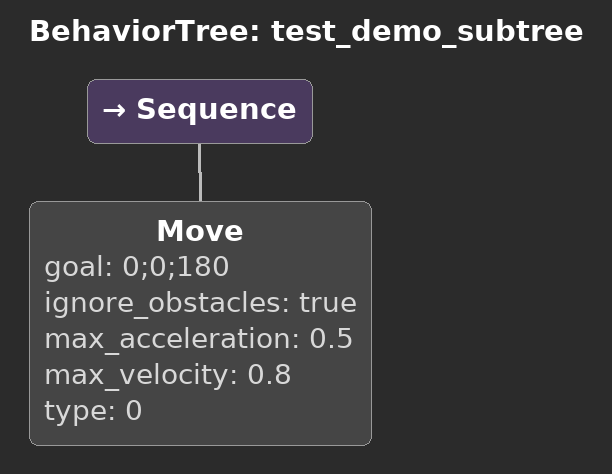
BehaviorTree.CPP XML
<?xml version="1.0" encoding="UTF-8"?>
<root BTCPP_format="4">
  <BehaviorTree ID="test_demo_subtree">
    <Sequence>
      <Move goal="0;0;180"
            ignore_obstacles="true"
            max_acceleration="0.5"
            max_velocity="0.8"
            type="0"/>
    </Sequence>
  </BehaviorTree>

</root>
